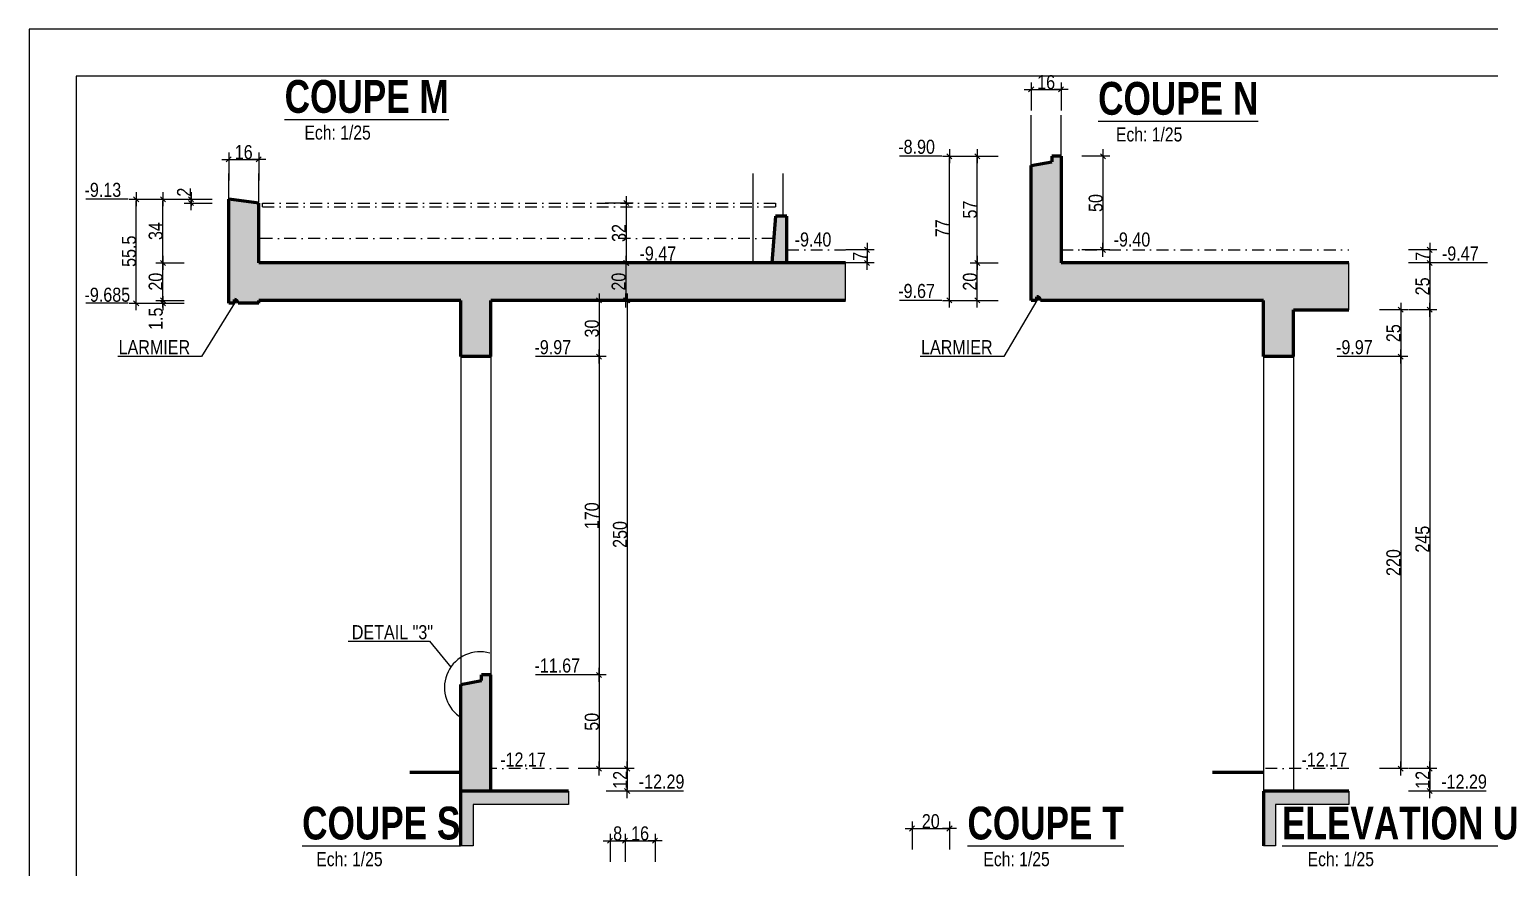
# Model space of a CAD drawing. Header units: millimetres. Extents: x 0 to 22237, y -21919 to -17719.
# Drawn here: x 11550 to 13110, y -18615 to -17719 of the extents above; entities that cross this region are included whole.
import ezdxf
from ezdxf.enums import TextEntityAlignment as Align

# ---------------------------------------------------------------- set-up
doc = ezdxf.new("R2010")
doc.units = ezdxf.units.MM
doc.linetypes.add('TIRETPTX2', pattern=[50.8, 25.4, -12.7, 0, -12.7])
for name, color, linetype in [('01-Cad  2', 1, 'Continuous'), ('01_cote_gen', 4, 'Continuous'), ('01_linteaux', 2, 'Continuous'), ('01_poch_BN', 9, 'Continuous'), ('01_texte', 230, 'Continuous'), ('AA_COTES', 2, 'Continuous')]:
    doc.layers.add(name, color=color, linetype=linetype)
doc.layers.add('01_murs_coup', color=5, linetype='Continuous', lineweight=60)
doc.styles.add('ARIAL NA', font='ARIALN.TTF')
doc.styles.add('impact', font='impact.ttf')
doc.styles.add('MATTE_TXT', font='arial.ttf')
doc.styles.add('STYLE2', font='ARIALN.TTF')
doc.dimstyles.new('JB25', dxfattribs={"dimscale": 0.1, "dimtxt": 150, "dimasz": 15, "dimexe": 0.1, "dimexo": 0.1, "dimgap": 0.09, "dimtad": 1, "dimdec": 1, "dimlfac": 0.5, "dimdsep": 46, "dimtxsty": 'STYLE2', "dimblk1": 'BOND_G', "dimblk2": 'BOND_D', "dimsah": 1, "dimcen": 1.5, "dimdle": 0.01, "dimse1": 1, "dimse2": 1, "dimclrd": 4, "dimclre": 2, "dimclrt": 6, "dimazin": 2, "dimtfac": 2.333333, "dimtdec": 1, "dimtix": 1, "dimtmove": 2, "dimatfit": 3, "dimldrblk": 'BOND_G', "dimfxl": 1, "dimtolj": 1, "dimtzin": 0, "dimarcsym": 0})

# ---------------------------------------------------------------- blocks, each defined once
blk = doc.blocks.new('BOND_G')
at = {"layer": 'AA_COTES', "color": 0}
for p, q in [((0, -5), (0, 15)), ((5, 0), (-5, 0)), ((1.8, 1.8), (-1.8, -1.8))]:
    blk.add_line(p, q, dxfattribs=at)
blk = doc.blocks.new('BOND_D')
at = {"layer": 'AA_COTES', "color": 0}
for p, q in [((5, 0), (-5, 0)), ((-1.8, -1.8), (1.8, 1.8)), ((0, 5), (0, -15))]:
    blk.add_line(p, q, dxfattribs=at)
blk = doc.blocks.new('*D3059')
at = {"layer": '01_cote_gen', "color": 4, "lineweight": -2, "transparency": 16777216}
blk.add_line((12494.4, -18572.6), (12531.4, -18572.6), dxfattribs=at)
at = {"layer": 'Defpoints', "color": 0, "transparency": 16777216}
for p in [(12532.9, -18572.6), (12492.9, -18600), (12532.9, -18600)]:
    blk.add_point(p, dxfattribs=at)
at = {"layer": '01_cote_gen', "color": 4, "lineweight": -2, "transparency": 16777216, "xscale": 1.5, "yscale": 1.5, "zscale": 1.5, "rotation": 180}
blk.add_blockref('BOND_G', (12492.9, -18572.6), dxfattribs=at)
at = {"layer": '01_cote_gen', "color": 4, "lineweight": -2, "transparency": 16777216, "xscale": 1.5, "yscale": 1.5, "zscale": 1.5}
blk.add_blockref('BOND_D', (12532.9, -18572.6), dxfattribs=at)
at = {"layer": '01_cote_gen', "color": 6, "transparency": 16777216, "insert": (12512.9, -18564.9), "char_height": 15, "attachment_point": 5, "style": 'STYLE2'}
blk.add_mtext('\\A1;20', dxfattribs=at)
blk = doc.blocks.new('*D3266')
at = {"layer": '01_cote_gen', "color": 4, "lineweight": -2, "transparency": 16777216}
blk.add_line((12158.7, -18010.1), (12158.7, -18067.1), dxfattribs=at)
at = {"layer": 'Defpoints', "color": 0, "transparency": 16777216}
for p in [(12130.8, -18008.6), (12043.2, -18068.6), (12158.7, -18068.6)]:
    blk.add_point(p, dxfattribs=at)
at = {"layer": '01_cote_gen', "color": 4, "lineweight": -2, "transparency": 16777216, "xscale": 1.5, "yscale": 1.5, "zscale": 1.5}
for name, p, rotation in [('BOND_G', (12158.7, -18008.6), 90), ('BOND_D', (12158.7, -18068.6), 270)]:
    blk.add_blockref(name, p, dxfattribs=dict(at, rotation=rotation))
at = {"layer": '01_cote_gen', "color": 6, "transparency": 16777216, "insert": (12151, -18038.6), "char_height": 15, "attachment_point": 5, "rotation": 90, "style": 'STYLE2'}
blk.add_mtext('\\A1;30', dxfattribs=at)
blk = doc.blocks.new('*D3267')
at = {"layer": '01_cote_gen', "color": 4, "lineweight": -2, "transparency": 16777216}
blk.add_line((12158.7, -18070.1), (12158.7, -18407.1), dxfattribs=at)
at = {"layer": 'Defpoints', "color": 0, "transparency": 16777216}
for p in [(12136.2, -18068.6), (12043.2, -18408.6), (12158.7, -18408.6)]:
    blk.add_point(p, dxfattribs=at)
at = {"layer": '01_cote_gen', "color": 4, "lineweight": -2, "transparency": 16777216, "xscale": 1.5, "yscale": 1.5, "zscale": 1.5}
for name, p, rotation in [('BOND_G', (12158.7, -18068.6), 90), ('BOND_D', (12158.7, -18408.6), 270)]:
    blk.add_blockref(name, p, dxfattribs=dict(at, rotation=rotation))
at = {"layer": '01_cote_gen', "color": 6, "transparency": 16777216, "insert": (12151, -18238.6), "char_height": 15, "attachment_point": 5, "rotation": 90, "style": 'STYLE2'}
blk.add_mtext('\\A1;170', dxfattribs=at)
blk = doc.blocks.new('*D3268')
at = {"layer": '01_cote_gen', "color": 4, "lineweight": -2, "transparency": 16777216}
blk.add_line((12158.7, -18410.1), (12158.7, -18507.1), dxfattribs=at)
at = {"layer": 'Defpoints', "color": 0, "transparency": 16777216}
for p in [(12136.2, -18408.6), (12043.2, -18508.6), (12158.7, -18508.6)]:
    blk.add_point(p, dxfattribs=at)
at = {"layer": '01_cote_gen', "color": 4, "lineweight": -2, "transparency": 16777216, "xscale": 1.5, "yscale": 1.5, "zscale": 1.5}
for name, p, rotation in [('BOND_G', (12158.7, -18408.6), 90), ('BOND_D', (12158.7, -18508.6), 270)]:
    blk.add_blockref(name, p, dxfattribs=dict(at, rotation=rotation))
at = {"layer": '01_cote_gen', "color": 6, "transparency": 16777216, "insert": (12151, -18458.6), "char_height": 15, "attachment_point": 5, "rotation": 90, "style": 'STYLE2'}
blk.add_mtext('\\A1;50', dxfattribs=at)
blk = doc.blocks.new('*D3269')
at = {"layer": '01_cote_gen', "color": 4, "lineweight": -2, "transparency": 16777216}
blk.add_line((12188.7, -18010.1), (12188.7, -18507.1), dxfattribs=at)
at = {"layer": 'Defpoints', "color": 0, "transparency": 16777216}
for p in [(12184.4, -18008.6), (12166.2, -18508.6), (12188.7, -18508.6)]:
    blk.add_point(p, dxfattribs=at)
at = {"layer": '01_cote_gen', "color": 4, "lineweight": -2, "transparency": 16777216, "xscale": 1.5, "yscale": 1.5, "zscale": 1.5}
for name, p, rotation in [('BOND_G', (12188.7, -18008.6), 90), ('BOND_D', (12188.7, -18508.6), 270)]:
    blk.add_blockref(name, p, dxfattribs=dict(at, rotation=rotation))
at = {"layer": '01_cote_gen', "color": 6, "transparency": 16777216, "insert": (12181.1, -18258.6), "char_height": 15, "attachment_point": 5, "rotation": 90, "style": 'STYLE2'}
blk.add_mtext('\\A1;250', dxfattribs=at)
blk = doc.blocks.new('*D3270')
at = {"layer": '01_cote_gen', "color": 4, "lineweight": -2, "transparency": 16777216}
blk.add_line((12187.4, -17970.1), (12187.4, -18007.1), dxfattribs=at)
at = {"layer": 'Defpoints', "color": 0, "transparency": 16777216}
for p in [(12214.1, -17968.6), (12187.4, -18008.6), (12214.1, -18008.6)]:
    blk.add_point(p, dxfattribs=at)
at = {"layer": '01_cote_gen', "color": 4, "lineweight": -2, "transparency": 16777216, "xscale": 1.5, "yscale": 1.5, "zscale": 1.5}
for name, p, rotation in [('BOND_G', (12187.4, -17968.6), 90), ('BOND_D', (12187.4, -18008.6), 270)]:
    blk.add_blockref(name, p, dxfattribs=dict(at, rotation=rotation))
at = {"layer": '01_cote_gen', "color": 6, "transparency": 16777216, "insert": (12179.7, -17988.6), "char_height": 15, "attachment_point": 5, "rotation": 90, "style": 'STYLE2'}
blk.add_mtext('\\A1;20', dxfattribs=at)
blk = doc.blocks.new('*D3271')
at = {"layer": '01_cote_gen', "color": 4, "lineweight": -2, "transparency": 16777216}
blk.add_line((12187.7, -17906.1), (12187.7, -17967.1), dxfattribs=at)
at = {"layer": 'Defpoints', "color": 0, "transparency": 16777216}
for p in [(12206.4, -17904.6), (12187.7, -17968.6), (12220.1, -17968.6)]:
    blk.add_point(p, dxfattribs=at)
at = {"layer": '01_cote_gen', "color": 4, "lineweight": -2, "transparency": 16777216, "xscale": 1.5, "yscale": 1.5, "zscale": 1.5}
for name, p, rotation in [('BOND_G', (12187.7, -17904.6), 90), ('BOND_D', (12187.7, -17968.6), 270)]:
    blk.add_blockref(name, p, dxfattribs=dict(at, rotation=rotation))
at = {"layer": '01_cote_gen', "color": 6, "transparency": 16777216, "insert": (12180, -17936.6), "char_height": 15, "attachment_point": 5, "rotation": 90, "style": 'STYLE2'}
blk.add_mtext('\\A1;32', dxfattribs=at)
blk = doc.blocks.new('*D3272')
at = {"layer": '01_cote_gen', "color": 4, "lineweight": -2, "transparency": 16777216}
blk.add_line((12444.8, -17956.1), (12444.8, -17967.1), dxfattribs=at)
at = {"layer": 'Defpoints', "color": 0, "transparency": 16777216}
for p in [(12421.8, -17954.6, 10), (12421.8, -17968.6), (12444.8, -17968.6)]:
    blk.add_point(p, dxfattribs=at)
at = {"layer": '01_cote_gen', "color": 4, "lineweight": -2, "transparency": 16777216, "xscale": 1.5, "yscale": 1.5, "zscale": 1.5}
for name, p, rotation in [('BOND_G', (12444.8, -17954.6), 90), ('BOND_D', (12444.8, -17968.6), 270)]:
    blk.add_blockref(name, p, dxfattribs=dict(at, rotation=rotation))
at = {"layer": '01_cote_gen', "color": 6, "transparency": 16777216, "insert": (12437.3, -17961.6), "char_height": 15, "attachment_point": 5, "rotation": 90, "style": 'STYLE2'}
blk.add_mtext('\\A1;7', dxfattribs=at)
blk = doc.blocks.new('*D3258')
at = {"layer": '01_cote_gen', "color": 4, "lineweight": -2, "transparency": 16777216}
blk.add_line((11693, -18007.1), (11693, -17970.1), dxfattribs=at)
at = {"layer": 'Defpoints', "color": 0, "transparency": 16777216}
for p in [(11693, -17968.6), (11803.6, -17968.6), (11815.2, -18008.6)]:
    blk.add_point(p, dxfattribs=at)
at = {"layer": '01_cote_gen', "color": 4, "lineweight": -2, "transparency": 16777216, "xscale": 1.5, "yscale": 1.5, "zscale": 1.5}
for name, p, rotation in [('BOND_D', (11693, -17968.6), 90), ('BOND_G', (11693, -18008.6), 270)]:
    blk.add_blockref(name, p, dxfattribs=dict(at, rotation=rotation))
at = {"layer": '01_cote_gen', "color": 6, "transparency": 16777216, "insert": (11685.3, -17988.6), "char_height": 15, "attachment_point": 5, "rotation": 90, "style": 'STYLE2'}
blk.add_mtext('\\A1;20', dxfattribs=at)
blk = doc.blocks.new('*D3259')
at = {"layer": '01_cote_gen', "color": 4, "lineweight": -2, "transparency": 16777216}
blk.add_line((11693, -17967.1), (11693, -17902.1), dxfattribs=at)
at = {"layer": 'Defpoints', "color": 0, "transparency": 16777216}
for p in [(11693, -17900.6), (11742.6, -17900.6), (11715.5, -17968.6)]:
    blk.add_point(p, dxfattribs=at)
at = {"layer": '01_cote_gen', "color": 4, "lineweight": -2, "transparency": 16777216, "xscale": 1.5, "yscale": 1.5, "zscale": 1.5}
for name, p, rotation in [('BOND_D', (11693, -17900.6), 90), ('BOND_G', (11693, -17968.6), 270)]:
    blk.add_blockref(name, p, dxfattribs=dict(at, rotation=rotation))
at = {"layer": '01_cote_gen', "color": 6, "transparency": 16777216, "insert": (11685.3, -17934.6), "char_height": 15, "attachment_point": 5, "rotation": 90, "style": 'STYLE2'}
blk.add_mtext('\\A1;34', dxfattribs=at)
blk = doc.blocks.new('*D3260')
at = {"layer": '01_cote_gen', "color": 4, "lineweight": -2, "transparency": 16777216}
blk.add_line((11723, -17903.1), (11723, -17902.1), dxfattribs=at)
at = {"layer": 'Defpoints', "color": 0, "transparency": 16777216}
for p in [(11723, -17900.6), (11742.6, -17900.6), (11778.6, -17904.6)]:
    blk.add_point(p, dxfattribs=at)
at = {"layer": '01_cote_gen', "color": 4, "lineweight": -2, "transparency": 16777216, "xscale": 1.5, "yscale": 1.5, "zscale": 1.5}
for name, p, rotation in [('BOND_D', (11723, -17900.6), 90), ('BOND_G', (11723, -17904.6), 270)]:
    blk.add_blockref(name, p, dxfattribs=dict(at, rotation=rotation))
at = {"layer": '01_cote_gen', "color": 6, "transparency": 16777216, "insert": (11715.5, -17893), "char_height": 15, "attachment_point": 5, "rotation": 90, "style": 'STYLE2'}
blk.add_mtext('\\A1;2', dxfattribs=at)
blk = doc.blocks.new('*D3273')
at = {"layer": '01_cote_gen', "color": 4, "lineweight": -2, "transparency": 16777216}
blk.add_line((11764.7, -17858), (11793.7, -17858), dxfattribs=at)
at = {"layer": 'Defpoints', "color": 0, "transparency": 16777216}
for p in [(11795.2, -17858), (11763.2, -17886.9), (11795.2, -17904.6)]:
    blk.add_point(p, dxfattribs=at)
at = {"layer": '01_cote_gen', "color": 4, "lineweight": -2, "transparency": 16777216, "xscale": 1.5, "yscale": 1.5, "zscale": 1.5, "rotation": 180}
blk.add_blockref('BOND_G', (11763.2, -17858), dxfattribs=at)
at = {"layer": '01_cote_gen', "color": 4, "lineweight": -2, "transparency": 16777216, "xscale": 1.5, "yscale": 1.5, "zscale": 1.5}
blk.add_blockref('BOND_D', (11795.2, -17858), dxfattribs=at)
at = {"layer": '01_cote_gen', "color": 6, "transparency": 16777216, "insert": (11779.2, -17850.3), "char_height": 15, "attachment_point": 5, "style": 'STYLE2'}
blk.add_mtext('\\A1;16', dxfattribs=at)
blk = doc.blocks.new('*D3274')
at = {"layer": '01_cote_gen', "color": 4, "lineweight": -2, "transparency": 16777216}
blk.add_line((12188.7, -18510.1), (12188.7, -18531.1), dxfattribs=at)
at = {"layer": 'Defpoints', "color": 0, "transparency": 16777216}
for p in [(12061.8, -18508.6), (12061.8, -18532.6), (12188.7, -18532.6)]:
    blk.add_point(p, dxfattribs=at)
at = {"layer": '01_cote_gen', "color": 4, "lineweight": -2, "transparency": 16777216, "xscale": 1.5, "yscale": 1.5, "zscale": 1.5}
for name, p, rotation in [('BOND_G', (12188.7, -18508.6), 90), ('BOND_D', (12188.7, -18532.6), 270)]:
    blk.add_blockref(name, p, dxfattribs=dict(at, rotation=rotation))
at = {"layer": '01_cote_gen', "color": 6, "transparency": 16777216, "insert": (12181.2, -18520.6), "char_height": 15, "attachment_point": 5, "rotation": 90, "style": 'STYLE2'}
blk.add_mtext('\\A1;12', dxfattribs=at)
blk = doc.blocks.new('*D3261')
at = {"layer": '01_cote_gen', "color": 4, "lineweight": -2, "transparency": 16777216}
blk.add_line((13045.7, -18020.1), (13045.7, -18507.1), dxfattribs=at)
at = {"layer": 'Defpoints', "color": 0, "transparency": 16777216}
for p in [(13041.4, -18018.6), (13023.1, -18508.6), (13045.7, -18508.6)]:
    blk.add_point(p, dxfattribs=at)
at = {"layer": '01_cote_gen', "color": 4, "lineweight": -2, "transparency": 16777216, "xscale": 1.5, "yscale": 1.5, "zscale": 1.5}
for name, p, rotation in [('BOND_G', (13045.7, -18018.6), 90), ('BOND_D', (13045.7, -18508.6), 270)]:
    blk.add_blockref(name, p, dxfattribs=dict(at, rotation=rotation))
at = {"layer": '01_cote_gen', "color": 6, "transparency": 16777216, "insert": (13038, -18263.6), "char_height": 15, "attachment_point": 5, "rotation": 90, "style": 'STYLE2'}
blk.add_mtext('\\A1;245', dxfattribs=at)
blk = doc.blocks.new('*D3262')
at = {"layer": '01_cote_gen', "color": 4, "lineweight": -2, "transparency": 16777216}
blk.add_line((13045.7, -17970.1), (13045.7, -18017.1), dxfattribs=at)
at = {"layer": 'Defpoints', "color": 0, "transparency": 16777216}
for p in [(13072.3, -17968.6), (13045.7, -18018.6), (13073.7, -18018.6)]:
    blk.add_point(p, dxfattribs=at)
at = {"layer": '01_cote_gen', "color": 4, "lineweight": -2, "transparency": 16777216, "xscale": 1.5, "yscale": 1.5, "zscale": 1.5}
for name, p, rotation in [('BOND_G', (13045.7, -17968.6), 90), ('BOND_D', (13045.7, -18018.6), 270)]:
    blk.add_blockref(name, p, dxfattribs=dict(at, rotation=rotation))
at = {"layer": '01_cote_gen', "color": 6, "transparency": 16777216, "insert": (13038, -17993.6), "char_height": 15, "attachment_point": 5, "rotation": 90, "style": 'STYLE2'}
blk.add_mtext('\\A1;25', dxfattribs=at)
blk = doc.blocks.new('*D3263')
at = {"layer": '01_cote_gen', "color": 4, "lineweight": -2, "transparency": 16777216}
blk.add_line((12562.5, -18007.1), (12562.5, -17970.1), dxfattribs=at)
at = {"layer": 'Defpoints', "color": 0, "transparency": 16777216}
for p in [(12562.5, -17968.6), (12677.1, -17968.6), (12684.7, -18008.6)]:
    blk.add_point(p, dxfattribs=at)
at = {"layer": '01_cote_gen', "color": 4, "lineweight": -2, "transparency": 16777216, "xscale": 1.5, "yscale": 1.5, "zscale": 1.5}
for name, p, rotation in [('BOND_D', (12562.5, -17968.6), 90), ('BOND_G', (12562.5, -18008.6), 270)]:
    blk.add_blockref(name, p, dxfattribs=dict(at, rotation=rotation))
at = {"layer": '01_cote_gen', "color": 6, "transparency": 16777216, "insert": (12554.8, -17988.6), "char_height": 15, "attachment_point": 5, "rotation": 90, "style": 'STYLE2'}
blk.add_mtext('\\A1;20', dxfattribs=at)
blk = doc.blocks.new('*D3264')
at = {"layer": '01_cote_gen', "color": 4, "lineweight": -2, "transparency": 16777216}
blk.add_line((13045.7, -18510.1), (13045.7, -18531.1), dxfattribs=at)
at = {"layer": 'Defpoints', "color": 0, "transparency": 16777216}
for p in [(12918.7, -18508.6), (12918.7, -18532.6), (13045.7, -18532.6)]:
    blk.add_point(p, dxfattribs=at)
at = {"layer": '01_cote_gen', "color": 4, "lineweight": -2, "transparency": 16777216, "xscale": 1.5, "yscale": 1.5, "zscale": 1.5}
for name, p, rotation in [('BOND_G', (13045.7, -18508.6), 90), ('BOND_D', (13045.7, -18532.6), 270)]:
    blk.add_blockref(name, p, dxfattribs=dict(at, rotation=rotation))
at = {"layer": '01_cote_gen', "color": 6, "transparency": 16777216, "insert": (13038.1, -18520.6), "char_height": 15, "attachment_point": 5, "rotation": 90, "style": 'STYLE2'}
blk.add_mtext('\\A1;12', dxfattribs=at)
blk = doc.blocks.new('*D3275')
at = {"layer": '01_cote_gen', "color": 4, "lineweight": -2, "transparency": 16777216}
blk.add_line((12562.5, -17967.1), (12562.5, -17856.1), dxfattribs=at)
at = {"layer": 'Defpoints', "color": 0, "transparency": 16777216}
for p in [(12562.5, -17854.6), (12652.1, -17854.6), (12585, -17968.6)]:
    blk.add_point(p, dxfattribs=at)
at = {"layer": '01_cote_gen', "color": 4, "lineweight": -2, "transparency": 16777216, "xscale": 1.5, "yscale": 1.5, "zscale": 1.5}
for name, p, rotation in [('BOND_D', (12562.5, -17854.6), 90), ('BOND_G', (12562.5, -17968.6), 270)]:
    blk.add_blockref(name, p, dxfattribs=dict(at, rotation=rotation))
at = {"layer": '01_cote_gen', "color": 6, "transparency": 16777216, "insert": (12554.8, -17911.6), "char_height": 15, "attachment_point": 5, "rotation": 90, "style": 'STYLE2'}
blk.add_mtext('\\A1;57', dxfattribs=at)
blk = doc.blocks.new('*D3265')
at = {"layer": '01_cote_gen', "color": 4, "lineweight": -2, "transparency": 16777216}
blk.add_line((12696.7, -17856.1), (12696.7, -17953.1), dxfattribs=at)
at = {"layer": 'Defpoints', "color": 0, "transparency": 16777216}
for p in [(12668, -17854.6), (12681.8, -17954.6, 2.8), (12696.7, -17954.6)]:
    blk.add_point(p, dxfattribs=at)
at = {"layer": '01_cote_gen', "color": 4, "lineweight": -2, "transparency": 16777216, "xscale": 1.5, "yscale": 1.5, "zscale": 1.5}
for name, p, rotation in [('BOND_G', (12696.7, -17854.6), 90), ('BOND_D', (12696.7, -17954.6), 270)]:
    blk.add_blockref(name, p, dxfattribs=dict(at, rotation=rotation))
at = {"layer": '01_cote_gen', "color": 6, "transparency": 16777216, "insert": (12689.1, -17904.6), "char_height": 15, "attachment_point": 5, "rotation": 90, "style": 'STYLE2'}
blk.add_mtext('\\A1;50', dxfattribs=at)
blk = doc.blocks.new('*D3276')
at = {"layer": '01_cote_gen', "color": 4, "lineweight": -2, "transparency": 16777216}
blk.add_line((12621.6, -17783.3), (12650.6, -17783.3), dxfattribs=at)
at = {"layer": 'Defpoints', "color": 0, "transparency": 16777216}
for p in [(12652.1, -17783.3), (12620.1, -17810.7), (12652.1, -17810.7)]:
    blk.add_point(p, dxfattribs=at)
at = {"layer": '01_cote_gen', "color": 4, "lineweight": -2, "transparency": 16777216, "xscale": 1.5, "yscale": 1.5, "zscale": 1.5, "rotation": 180}
blk.add_blockref('BOND_G', (12620.1, -17783.3), dxfattribs=at)
at = {"layer": '01_cote_gen', "color": 4, "lineweight": -2, "transparency": 16777216, "xscale": 1.5, "yscale": 1.5, "zscale": 1.5}
blk.add_blockref('BOND_D', (12652.1, -17783.3), dxfattribs=at)
at = {"layer": '01_cote_gen', "color": 6, "transparency": 16777216, "insert": (12636.1, -17775.6), "char_height": 15, "attachment_point": 5, "style": 'STYLE2'}
blk.add_mtext('\\A1;16', dxfattribs=at)
blk = doc.blocks.new('*D3277')
at = {"layer": '01_cote_gen', "color": 4, "lineweight": -2, "transparency": 16777216}
blk.add_line((13045.7, -17956.1), (13045.7, -17967.1), dxfattribs=at)
at = {"layer": 'Defpoints', "color": 0, "transparency": 16777216}
for p in [(12959.4, -17954.6, 6.2), (12959.4, -17968.6), (13045.7, -17968.6)]:
    blk.add_point(p, dxfattribs=at)
at = {"layer": '01_cote_gen', "color": 4, "lineweight": -2, "transparency": 16777216, "xscale": 1.5, "yscale": 1.5, "zscale": 1.5}
for name, p, rotation in [('BOND_G', (13045.7, -17954.6), 90), ('BOND_D', (13045.7, -17968.6), 270)]:
    blk.add_blockref(name, p, dxfattribs=dict(at, rotation=rotation))
at = {"layer": '01_cote_gen', "color": 6, "transparency": 16777216, "insert": (13038.1, -17961.6), "char_height": 15, "attachment_point": 5, "rotation": 90, "style": 'STYLE2'}
blk.add_mtext('\\A1;7', dxfattribs=at)
blk = doc.blocks.new('*D3286')
at = {"layer": '01_cote_gen', "color": 4, "lineweight": -2, "ltscale": 0.5, "transparency": 16777216}
blk.add_line((13014.7, -18020.1), (13014.7, -18067.1), dxfattribs=at)
at = {"layer": 'Defpoints', "color": 0, "ltscale": 0.5, "transparency": 16777216}
for p in [(12900.1, -18018.6), (12884.1, -18068.6), (13014.7, -18068.6)]:
    blk.add_point(p, dxfattribs=at)
at = {"layer": '01_cote_gen', "color": 4, "lineweight": -2, "ltscale": 0.5, "transparency": 16777216, "xscale": 1.5, "yscale": 1.5, "zscale": 1.5}
for name, p, rotation in [('BOND_G', (13014.7, -18018.6), 90), ('BOND_D', (13014.7, -18068.6), 270)]:
    blk.add_blockref(name, p, dxfattribs=dict(at, rotation=rotation))
at = {"layer": '01_cote_gen', "color": 6, "ltscale": 0.5, "transparency": 16777216, "insert": (13007, -18043.6), "char_height": 15, "attachment_point": 5, "rotation": 90, "style": 'STYLE2'}
blk.add_mtext('\\A1;25', dxfattribs=at)
blk = doc.blocks.new('*D3287')
at = {"layer": '01_cote_gen', "color": 4, "lineweight": -2, "ltscale": 0.5, "transparency": 16777216}
blk.add_line((13014.7, -18070.1), (13014.7, -18507.1), dxfattribs=at)
at = {"layer": 'Defpoints', "color": 0, "ltscale": 0.5, "transparency": 16777216}
for p in [(12992.2, -18068.6), (12922.4, -18508.6), (13014.7, -18508.6)]:
    blk.add_point(p, dxfattribs=at)
at = {"layer": '01_cote_gen', "color": 4, "lineweight": -2, "ltscale": 0.5, "transparency": 16777216, "xscale": 1.5, "yscale": 1.5, "zscale": 1.5}
for name, p, rotation in [('BOND_G', (13014.7, -18068.6), 90), ('BOND_D', (13014.7, -18508.6), 270)]:
    blk.add_blockref(name, p, dxfattribs=dict(at, rotation=rotation))
at = {"layer": '01_cote_gen', "color": 6, "ltscale": 0.5, "transparency": 16777216, "insert": (13007, -18288.6), "char_height": 15, "attachment_point": 5, "rotation": 90, "style": 'STYLE2'}
blk.add_mtext('\\A1;220', dxfattribs=at)
blk = doc.blocks.new('*D3314')
at = {"layer": '01_cote_gen', "color": 4, "lineweight": -2, "transparency": 16777216}
blk.add_line((12188, -18585.6), (12217, -18585.6), dxfattribs=at)
at = {"layer": 'Defpoints', "color": 0, "transparency": 16777216}
for p in [(12218.5, -18585.6), (12186.5, -18613), (12218.5, -18613)]:
    blk.add_point(p, dxfattribs=at)
at = {"layer": '01_cote_gen', "color": 4, "lineweight": -2, "transparency": 16777216, "xscale": 1.5, "yscale": 1.5, "zscale": 1.5, "rotation": 180}
blk.add_blockref('BOND_G', (12186.5, -18585.6), dxfattribs=at)
at = {"layer": '01_cote_gen', "color": 4, "lineweight": -2, "transparency": 16777216, "xscale": 1.5, "yscale": 1.5, "zscale": 1.5}
blk.add_blockref('BOND_D', (12218.5, -18585.6), dxfattribs=at)
at = {"layer": '01_cote_gen', "color": 6, "transparency": 16777216, "insert": (12202.5, -18577.9), "char_height": 15, "attachment_point": 5, "style": 'STYLE2'}
blk.add_mtext('\\A1;16', dxfattribs=at)
blk = doc.blocks.new('*D3318')
at = {"layer": '01_cote_gen', "color": 4, "lineweight": -2, "ltscale": 0.5, "transparency": 16777216}
blk.add_line((12172, -18585.6), (12185, -18585.6), dxfattribs=at)
at = {"layer": 'Defpoints', "color": 0, "ltscale": 0.5, "transparency": 16777216}
for p in [(12186.5, -18585.6), (12186.5, -18635.3), (12170.5, -18638.6)]:
    blk.add_point(p, dxfattribs=at)
at = {"layer": '01_cote_gen', "color": 4, "lineweight": -2, "ltscale": 0.5, "transparency": 16777216, "xscale": 1.5, "yscale": 1.5, "zscale": 1.5, "rotation": 180}
blk.add_blockref('BOND_G', (12170.5, -18585.6), dxfattribs=at)
at = {"layer": '01_cote_gen', "color": 4, "lineweight": -2, "ltscale": 0.5, "transparency": 16777216, "xscale": 1.5, "yscale": 1.5, "zscale": 1.5}
blk.add_blockref('BOND_D', (12186.5, -18585.6), dxfattribs=at)
at = {"layer": '01_cote_gen', "color": 6, "ltscale": 0.5, "transparency": 16777216, "insert": (12178.5, -18577.9), "char_height": 15, "attachment_point": 5, "style": 'STYLE2'}
blk.add_mtext('\\A1;8', dxfattribs=at)
blk = doc.blocks.new('*D3445')
at = {"layer": '01_cote_gen', "color": 4, "lineweight": -2, "ltscale": 0.1, "transparency": 16777216}
for p, q in [((11693, -18007.1), (11693, -18005.6)), ((11693, -18008.6), (11693, -18011.6)), ((11693, -18013.1), (11693, -18014.6))]:
    blk.add_line(p, q, dxfattribs=at)
at = {"layer": 'Defpoints', "color": 0, "ltscale": 0.1, "transparency": 16777216}
for p in [(11693, -18011.6), (11795.2, -18008.6), (11795.2, -18011.6)]:
    blk.add_point(p, dxfattribs=at)
at = {"layer": '01_cote_gen', "color": 4, "lineweight": -2, "ltscale": 0.1, "transparency": 16777216, "xscale": 1.5, "yscale": 1.5, "zscale": 1.5}
for name, p, rotation in [('BOND_G', (11693, -18008.6), 270), ('BOND_D', (11693, -18011.6), 90)]:
    blk.add_blockref(name, p, dxfattribs=dict(at, rotation=rotation))
at = {"layer": '01_cote_gen', "color": 6, "ltscale": 0.1, "transparency": 16777216, "insert": (11685.3, -18028.2), "char_height": 15, "attachment_point": 5, "rotation": 90, "style": 'STYLE2'}
blk.add_mtext('\\A1;1.5', dxfattribs=at)
blk = doc.blocks.new('*D3446')
at = {"layer": '01_cote_gen', "color": 4, "lineweight": -2, "ltscale": 0.1, "transparency": 16777216}
blk.add_line((11664.4, -18010.1), (11664.4, -17902.1), dxfattribs=at)
at = {"layer": 'Defpoints', "color": 0, "ltscale": 0.1, "transparency": 16777216}
for p in [(11664.4, -17900.6), (11685.5, -17900.6), (11715.5, -18011.6)]:
    blk.add_point(p, dxfattribs=at)
at = {"layer": '01_cote_gen', "color": 4, "lineweight": -2, "ltscale": 0.1, "transparency": 16777216, "xscale": 1.5, "yscale": 1.5, "zscale": 1.5}
for name, p, rotation in [('BOND_D', (11664.4, -17900.6), 90), ('BOND_G', (11664.4, -18011.6), 270)]:
    blk.add_blockref(name, p, dxfattribs=dict(at, rotation=rotation))
at = {"layer": '01_cote_gen', "color": 6, "ltscale": 0.1, "transparency": 16777216, "insert": (11656.8, -17956.1), "char_height": 15, "attachment_point": 5, "rotation": 90, "style": 'STYLE2'}
blk.add_mtext('\\A1;55.5', dxfattribs=at)
blk = doc.blocks.new('*D3447')
at = {"layer": '01_cote_gen', "color": 4, "lineweight": -2, "ltscale": 0.1, "transparency": 16777216}
blk.add_line((12532.8, -18007.1), (12532.8, -17856.1), dxfattribs=at)
at = {"layer": 'Defpoints', "color": 0, "ltscale": 0.1, "transparency": 16777216}
for p in [(12532.8, -17854.6), (12585, -17854.6), (12585, -18008.6)]:
    blk.add_point(p, dxfattribs=at)
at = {"layer": '01_cote_gen', "color": 4, "lineweight": -2, "ltscale": 0.1, "transparency": 16777216, "xscale": 1.5, "yscale": 1.5, "zscale": 1.5}
for name, p, rotation in [('BOND_D', (12532.8, -17854.6), 90), ('BOND_G', (12532.8, -18008.6), 270)]:
    blk.add_blockref(name, p, dxfattribs=dict(at, rotation=rotation))
at = {"layer": '01_cote_gen', "color": 6, "ltscale": 0.1, "transparency": 16777216, "insert": (12525.3, -17931.6), "char_height": 15, "attachment_point": 5, "rotation": 90, "style": 'STYLE2'}
blk.add_mtext('\\A1;77', dxfattribs=at)

msp = doc.modelspace()

# ---------------------------------------------------------------- hatches: boundary and pattern name
at = {"layer": '01_poch_BN', "ltscale": 0.1}
h = msp.add_hatch(color=256, dxfattribs=at)
h.dxf.hatch_style = 1
edge = h.paths.add_edge_path()
edge.add_line((12626.12, -18008.63), (12626.12, -18004.63))
edge.add_arc((12626.12, -18008.63), 4, 0, 90, ccw=False)
edge.add_line((12630.12, -18008.63), (12868.12, -18008.63))
edge.add_line((12868.12, -18008.63), (12868.12, -18068.63))
edge.add_line((12868.12, -18068.63), (12900.12, -18068.63))
edge.add_line((12900.12, -18068.63), (12900.12, -18018.63))
edge.add_line((12900.12, -18018.63), (12959.43, -18018.63))
edge.add_line((12959.43, -18018.63), (12959.43, -17968.63))
edge.add_line((12959.43, -17968.63), (12652.12, -17968.63))
edge.add_line((12652.12, -17968.63), (12652.12, -17854.63))
edge.add_line((12652.12, -17854.63), (12642.12, -17854.63))
edge.add_line((12642.12, -17854.63), (12642.12, -17860.63))
edge.add_line((12642.12, -17860.63), (12620.12, -17864.63))
edge.add_line((12620.12, -17864.63), (12620.12, -18008.63))
edge.add_line((12620.12, -18008.63), (12624.36, -18008.63))
edge.add_line((12624.36, -18008.63), (12626.12, -18008.63))
h = msp.add_hatch(color=256, dxfattribs=at)
h.dxf.hatch_style = 1
edge = h.paths.add_edge_path()
edge.add_line((12421.76, -17968.63), (11799.2, -17968.63))
edge.add_line((11799.2, -17968.63), (11797.2, -17968.63))
edge.add_line((11797.2, -17968.63), (11795.2, -17968.63))
edge.add_line((11795.2, -17968.63), (11795.2, -17914.63))
edge.add_line((11795.2, -17914.63), (11799.2, -17914.63))
edge.add_line((11799.2, -17914.63), (11795.2, -17914.63))
edge.add_line((11795.2, -17914.63), (11795.2, -17904.63))
edge.add_line((11795.2, -17904.63), (11763.2, -17900.63))
edge.add_line((11763.2, -17900.63), (11763.2, -17910.63))
edge.add_line((11763.2, -17910.63), (11763.2, -18011.63))
edge.add_line((11763.2, -18011.63), (11769.2, -18011.63))
edge.add_line((11769.2, -18011.63), (11769.2, -18007.63))
edge.add_arc((11769.2, -18011.63), 4, 0, 90, ccw=False)
edge.add_line((11773.2, -18011.63), (11795.2, -18011.63))
edge.add_line((11795.2, -18011.63), (11795.2, -18008.63))
edge.add_line((11795.2, -18008.63), (12011.2, -18008.63))
edge.add_line((12011.2, -18008.63), (12011.2, -18068.63))
edge.add_line((12011.2, -18068.63), (12043.2, -18068.63))
edge.add_line((12043.2, -18068.63), (12043.2, -18008.63))
edge.add_line((12043.2, -18008.63), (12421.76, -18008.63))
edge.add_line((12421.76, -18008.63), (12421.76, -17968.63))
h = msp.add_hatch(color=256, dxfattribs=at)
h.dxf.hatch_style = 1
h.paths.add_polyline_path([(12359.2, -17918.63), (12347.2, -17918.63), (12343.2, -17968.63), (12359.2, -17968.63)])
h = msp.add_hatch(color=256, dxfattribs=at)
h.dxf.hatch_style = 1
h.paths.add_polyline_path([(12043.2, -18408.63), (12033.2, -18408.63), (12033.2, -18414.63), (12011.2, -18418.63), (12011.2, -18532.63), (12043.2, -18532.63)])
h.paths.add_polyline_path([(12125.9, -18532.63), (12011.2, -18532.63), (12011.2, -18591.11), (12024.24, -18591.11), (12024.24, -18547.1), (12125.9, -18547.1)])
h = msp.add_hatch(color=256, dxfattribs=at)
h.dxf.hatch_style = 1
h.paths.add_polyline_path([(12959.43, -18532.63), (12868.12, -18532.63), (12868.12, -18591.11), (12881.15, -18591.11), (12881.15, -18547.1), (12959.43, -18547.1)])

# ---------------------------------------------------------------- linework, layer by layer
at = {"layer": '01-Cad  2'}
for p, q in [((21690.16, -17718.97), (11550.16, -17718.97)), ((11550.16, -17718.97), (11550.16, -20433.97)), ((21640.16, -17768.97), (11600.16, -17768.97)), ((11600.16, -17768.97), (11600.16, -20433.97))]:
    msp.add_line(p, q, dxfattribs=at)
at = {"layer": '01_cote_gen'}
msp.add_line((11795.2, -17968.63), (11795.2, -17968.63), dxfattribs=at)
at = {"layer": '01_linteaux'}
for p, q in [((12620.12, -17864.63), (12620.12, -17810.69)), ((12652.12, -17854.63), (12652.12, -17810.69)), ((11763.2, -17900.63), (11763.2, -17873.15)), ((11795.2, -17904.18), (11795.2, -17873.15)), ((12323.2, -17968.63), (12323.2, -17873.15)), ((12355.2, -17918.63), (12355.2, -17873.15)), ((12011.2, -18068.63), (12011.2, -18418.83)), ((12043.2, -18068.63), (12043.2, -18408.63)), ((12868.12, -18068.63), (12868.12, -18532.63)), ((12900.12, -18068.63), (12900.12, -18532.63))]:
    msp.add_line(p, q, dxfattribs=at)
at = {"layer": '01_linteaux', "linetype": 'TIRETPTX2', "ltscale": 0.5}
for p, q in [((11799.2, -17908.63), (11799.2, -17904.63)), ((11799.2, -17904.63), (12347.18, -17904.63)), ((12347.18, -17904.63), (12347.18, -17908.63)), ((11799.2, -17908.63), (12347.18, -17908.63)), ((12345.28, -17942.63), (11795.2, -17942.63)), ((12359.2, -17954.63, 9.25), (12421.76, -17954.63, 9.99)), ((12652.12, -17954.63, 2.61), (12959.43, -17954.63, 6.23)), ((12125.9, -18508.63), (12043.2, -18508.63)), ((12959.43, -18508.63), (12868.12, -18508.63))]:
    msp.add_line(p, q, dxfattribs=at)
at = {"layer": '01_murs_coup'}
for p, q in [((12642.12, -17854.63), (12642.12, -17860.63)), ((12652.12, -17854.63), (12642.12, -17854.63)), ((12652.12, -17854.63), (12652.12, -17968.63)), ((12620.12, -17864.63), (12642.12, -17860.63)), ((12620.12, -18008.63), (12620.12, -17864.63)), ((11763.2, -18011.63), (11763.2, -17900.63)), ((11795.2, -17904.63), (11763.2, -17900.63)), ((11795.2, -17968.63), (11795.2, -17904.63)), ((12347.2, -17918.63), (12343.2, -17968.63)), ((12359.2, -17918.63), (12347.2, -17918.63)), ((12359.2, -17968.63), (12359.2, -17918.63)), ((12421.76, -17968.63), (11795.2, -17968.63)), ((12959.43, -17968.63), (12652.12, -17968.63)), ((11769.2, -18011.63), (11763.2, -18011.63)), ((11769.2, -18011.63), (11769.2, -18007.63)), ((11795.2, -18011.63), (11773.2, -18011.63)), ((11795.2, -18011.63), (11795.2, -18008.63)), ((12011.2, -18008.63), (11795.2, -18008.63)), ((12011.2, -18068.63), (12011.2, -18008.63)), ((12421.76, -18008.63), (12043.2, -18008.63)), ((12043.2, -18068.63), (12043.2, -18008.63)), ((12626.12, -18008.63), (12620.12, -18008.63)), ((12626.12, -18008.63), (12626.12, -18004.63)), ((12652.12, -18008.63), (12630.12, -18008.63)), ((12868.12, -18008.63), (12652.12, -18008.63)), ((12868.12, -18068.63), (12868.12, -18008.63)), ((12900.12, -18068.63), (12900.12, -18018.63)), ((12900.12, -18018.63), (12959.43, -18018.63)), ((12043.2, -18068.63), (12011.2, -18068.63)), ((12900.12, -18068.63), (12868.12, -18068.63)), ((12011.2, -18418.63), (12033.2, -18414.63)), ((12011.2, -18591.11), (12011.2, -18418.63)), ((12043.2, -18408.63), (12033.2, -18408.63)), ((12033.2, -18414.63), (12033.2, -18408.63)), ((12043.2, -18532.63), (12043.2, -18408.63)), ((12011.2, -18512.63), (11956.75, -18512.63)), ((12868.12, -18512.63), (12813.67, -18512.63)), ((12125.9, -18532.63), (12011.2, -18532.63)), ((12959.43, -18532.63), (12868.12, -18532.63)), ((12868.12, -18532.63), (12868.12, -18591.11))]:
    msp.add_line(p, q, dxfattribs=at)
for centre in [(11769.2, -18011.63), (12626.12, -18008.63)]:
    msp.add_arc(centre, 4, 0, 90, dxfattribs=at)
at = {"layer": '01_poch_BN'}
for p, q in [((12421.76, -18008.63), (12421.76, -17968.63)), ((12959.43, -18018.63), (12959.43, -17968.63)), ((12125.9, -18532.63), (12125.9, -18547.1)), ((12959.43, -18532.63), (12959.43, -18547.1)), ((12125.9, -18547.1), (12024.24, -18547.1)), ((12024.24, -18547.1), (12024.24, -18591.11)), ((12959.43, -18547.1), (12881.15, -18547.1)), ((12881.15, -18547.1), (12881.15, -18591.11)), ((12024.24, -18591.11), (12011.2, -18591.11)), ((12881.15, -18591.11), (12868.12, -18591.11))]:
    msp.add_line(p, q, dxfattribs=at)
at = {"layer": '01_texte'}
for p, q in [((12524.68, -17854.63), (12479.42, -17854.63)), ((11655.72, -17900.63), (11610.47, -17900.63)), ((12250.36, -17968.63), (12196.24, -17968.63)), ((13107.27, -17968.63), (13053.16, -17968.63)), ((11655.72, -18011.63), (11610.47, -18011.63)), ((11769.2, -18011.63), (11734.15, -18068.63)), ((12524.68, -18008.63), (12479.42, -18008.63)), ((12626.12, -18008.63), (12591.06, -18068.63)), ((11734.15, -18068.63), (11644.74, -18068.63)), ((12136.18, -18068.63), (12090.92, -18068.63)), ((12591.06, -18068.63), (12501.65, -18068.63)), ((12992.17, -18068.63), (12946.92, -18068.63)), ((11890.84, -18372.57), (11977.56, -18372.57)), ((11977.56, -18372.57), (12000.39, -18400.14)), ((12136.18, -18408.63), (12090.92, -18408.63)), ((12248.99, -18532.63), (12196.24, -18532.63)), ((13105.91, -18532.63), (13053.16, -18532.63))]:
    msp.add_line(p, q, dxfattribs=at)
msp.add_arc((12031.66, -18421.93), 38.11, 74.08311, 234.03391, dxfattribs=at)

# ---------------------------------------------------------------- texts
at = {"layer": '01_texte', "style": 'impact'}
for s, p in [('%%UCOUPE M', (11910.53, -17818.78)), ('%%UCOUPE N', (12777.14, -17820.81)), ('%%UCOUPE S', (11926.1, -18594.76)), ('%%UCOUPE T', (12635.51, -18594.76)), ('%%UELEVATION U', (13014.18, -18594.76))]:
    msp.add_text(s, height=35, dxfattribs=at).set_placement(p, align=Align.BOTTOM_CENTER)
at = {"layer": '01_texte', "style": 'MATTE_TXT', "width": 0.8}
for p in [(11879.49, -17841.34), (12746.1, -17843.37), (11892.12, -18617.32), (12604.52, -18617.32), (12950.77, -18617.32)]:
    msp.add_text('Ech: 1/25', height=15, dxfattribs=at).set_placement(p, align=Align.BOTTOM_CENTER)
at = {"layer": '01_texte', "style": 'ARIAL NA'}
for s, p in [('-8.90', (12478.18, -17852.01)), ('-9.13', (11609.22, -17898.01)), ('-9.40', (12367.58, -17951.03)), ('-9.40', (12708.1, -17951.05)), ('-9.47', (12201.87, -17966.01)), ('-9.47', (13058.78, -17966.01)), ('-9.685', (11609.22, -18010.03)), ('-9.67', (12478.18, -18006.01)), ('LARMIER', (11645.63, -18066.01)), ('-9.97', (12089.68, -18066.01)), ('LARMIER', (12502.54, -18066.01)), ('-9.97', (12945.68, -18066.01)), ('DETAIL "3"', (11894.65, -18370.41)), ('-11.67', (12089.68, -18406.01)), ('-12.17', (12053.12, -18506.45, -5)), ('-12.17', (12908.78, -18506.45, -5)), ('-12.29', (12201.09, -18530.01)), ('-12.29', (13058.01, -18530.01))]:
    msp.add_text(s, height=15, dxfattribs=at).set_placement(p)

# ---------------------------------------------------------------- dimensions: what is measured, and where the dimension line sits
at = {"layer": '01_cote_gen'}
for base, p1, p2, picture, middle in [((12652.12, -17783.29), (12620.12, -17810.69), (12652.12, -17810.69), '*D3276', (12636.12, -17775.63)), ((11795.2, -17857.96), (11763.2, -17886.89), (11795.2, -17904.63), '*D3273', (11779.2, -17850.3)), ((12532.86, -18572.57), (12492.86, -18599.97), (12532.86, -18599.97), '*D3059', (12512.86, -18564.91)), ((12218.54, -18585.56), (12186.54, -18612.96), (12218.54, -18612.96), '*D3314', (12202.54, -18577.9))]:
    dim = msp.add_linear_dim(base=base, p1=p1, p2=p2, dimstyle='JB25', dxfattribs=at)
    dim.commit()
    dim.dimension.update_dxf_attribs({"geometry": picture, "text_midpoint": middle})
at = {"layer": '01_cote_gen', "ltscale": 0.1}
for base, p1, p2, picture, middle in [((12532.76, -17854.63), (12584.98, -18008.63), (12584.98, -17854.63), '*D3447', (12525.25, -17931.63)), ((11664.43, -17900.63), (11715.49, -18011.63), (11685.49, -17900.63), '*D3446', (11656.79, -17956.13))]:
    dim = msp.add_linear_dim(base=base, p1=p1, p2=p2, angle=90, dimstyle='JB25', dxfattribs=at)
    dim.commit()
    dim.dimension.update_dxf_attribs({"geometry": picture, "text_midpoint": middle})
at = {"layer": '01_cote_gen'}
for base, p1, p2, picture, middle in [((12562.48, -17854.63), (12584.98, -17968.63), (12652.12, -17854.63), '*D3275', (12554.84, -17911.63)), ((12696.75, -17954.63), (12667.96, -17854.63), (12681.81, -17954.63, 2.77), '*D3265', (12689.08, -17904.63)), ((11692.99, -17900.63), (11715.49, -17968.63), (11742.57, -17900.63), '*D3259', (11685.32, -17934.63)), ((12187.71, -17968.63), (12206.42, -17904.63), (12220.12, -17968.63), '*D3271', (12180.05, -17936.63)), ((12444.78, -17968.63), (12421.76, -17954.63, 9.99), (12421.76, -17968.63), '*D3272', (12437.28, -17961.63)), ((13045.66, -17968.63), (12959.43, -17954.63, 6.23), (12959.43, -17968.63), '*D3277', (13038.15, -17961.63)), ((11692.99, -17968.63), (11815.19, -18008.63), (11803.62, -17968.63), '*D3258', (11685.32, -17988.63)), ((12187.42, -18008.63), (12214.1, -17968.63), (12214.1, -18008.63), '*D3270', (12179.75, -17988.63)), ((12562.48, -17968.63), (12684.69, -18008.63), (12677.11, -17968.63), '*D3263', (12554.81, -17988.63)), ((13045.66, -18018.63), (13072.34, -17968.63), (13073.67, -18018.63), '*D3262', (13037.99, -17993.63)), ((12158.68, -18068.63), (12130.76, -18008.63), (12043.2, -18068.63), '*D3266', (12151.01, -18038.63)), ((12188.74, -18508.63), (12184.45, -18008.63), (12166.18, -18508.63), '*D3269', (12181.07, -18258.63)), ((13045.66, -18508.63), (13041.36, -18018.63), (13023.09, -18508.63), '*D3261', (13037.99, -18263.63)), ((12158.68, -18408.63), (12136.18, -18068.63), (12043.2, -18408.63), '*D3267', (12151.01, -18238.63)), ((12158.68, -18508.63), (12136.18, -18408.63), (12043.2, -18508.63), '*D3268', (12151.01, -18458.63)), ((12188.74, -18532.63), (12061.83, -18508.63), (12061.83, -18532.63), '*D3274', (12181.2, -18520.63)), ((13045.66, -18532.63), (12918.74, -18508.63), (12918.74, -18532.63), '*D3264', (13038.12, -18520.63))]:
    dim = msp.add_linear_dim(base=base, p1=p1, p2=p2, angle=90, dimstyle='JB25', dxfattribs=at)
    dim.commit()
    dim.dimension.update_dxf_attribs({"geometry": picture, "text_midpoint": middle})
dim = msp.add_linear_dim(base=(11723.02, -17900.63), p1=(11778.57, -17904.63), p2=(11742.57, -17900.63), angle=90, dimstyle='JB25', dxfattribs=at)
dim.commit()
dim.dimension.update_dxf_attribs({"geometry": '*D3260', "text_midpoint": (11715.48, -17892.97), "dimtype": 160})
at = {"layer": '01_cote_gen', "ltscale": 0.1}
dim = msp.add_linear_dim(base=(11692.99, -18011.63), p1=(11795.2, -18008.63), p2=(11795.2, -18011.63), angle=90, dimstyle='JB25', dxfattribs=at)
dim.commit()
dim.dimension.update_dxf_attribs({"geometry": '*D3445', "text_midpoint": (11685.32, -18028.24), "dimtype": 160})
at = {"layer": '01_cote_gen', "ltscale": 0.5}
for base, p1, p2, picture, middle in [((13014.67, -18068.63), (12900.12, -18018.63), (12884.12, -18068.63), '*D3286', (13007, -18043.63)), ((13014.67, -18508.63), (12992.17, -18068.63), (12922.38, -18508.63), '*D3287', (13007, -18288.63))]:
    dim = msp.add_linear_dim(base=base, p1=p1, p2=p2, angle=90, dimstyle='JB25', dxfattribs=at)
    dim.commit()
    dim.dimension.update_dxf_attribs({"geometry": picture, "text_midpoint": middle})
dim = msp.add_linear_dim(base=(12186.54, -18585.56), p1=(12170.54, -18638.59), p2=(12186.54, -18635.26), dimstyle='JB25', dxfattribs=at)
dim.commit()
dim.dimension.update_dxf_attribs({"geometry": '*D3318', "text_midpoint": (12178.54, -18577.9)})

doc.saveas('drawing.dxf')
